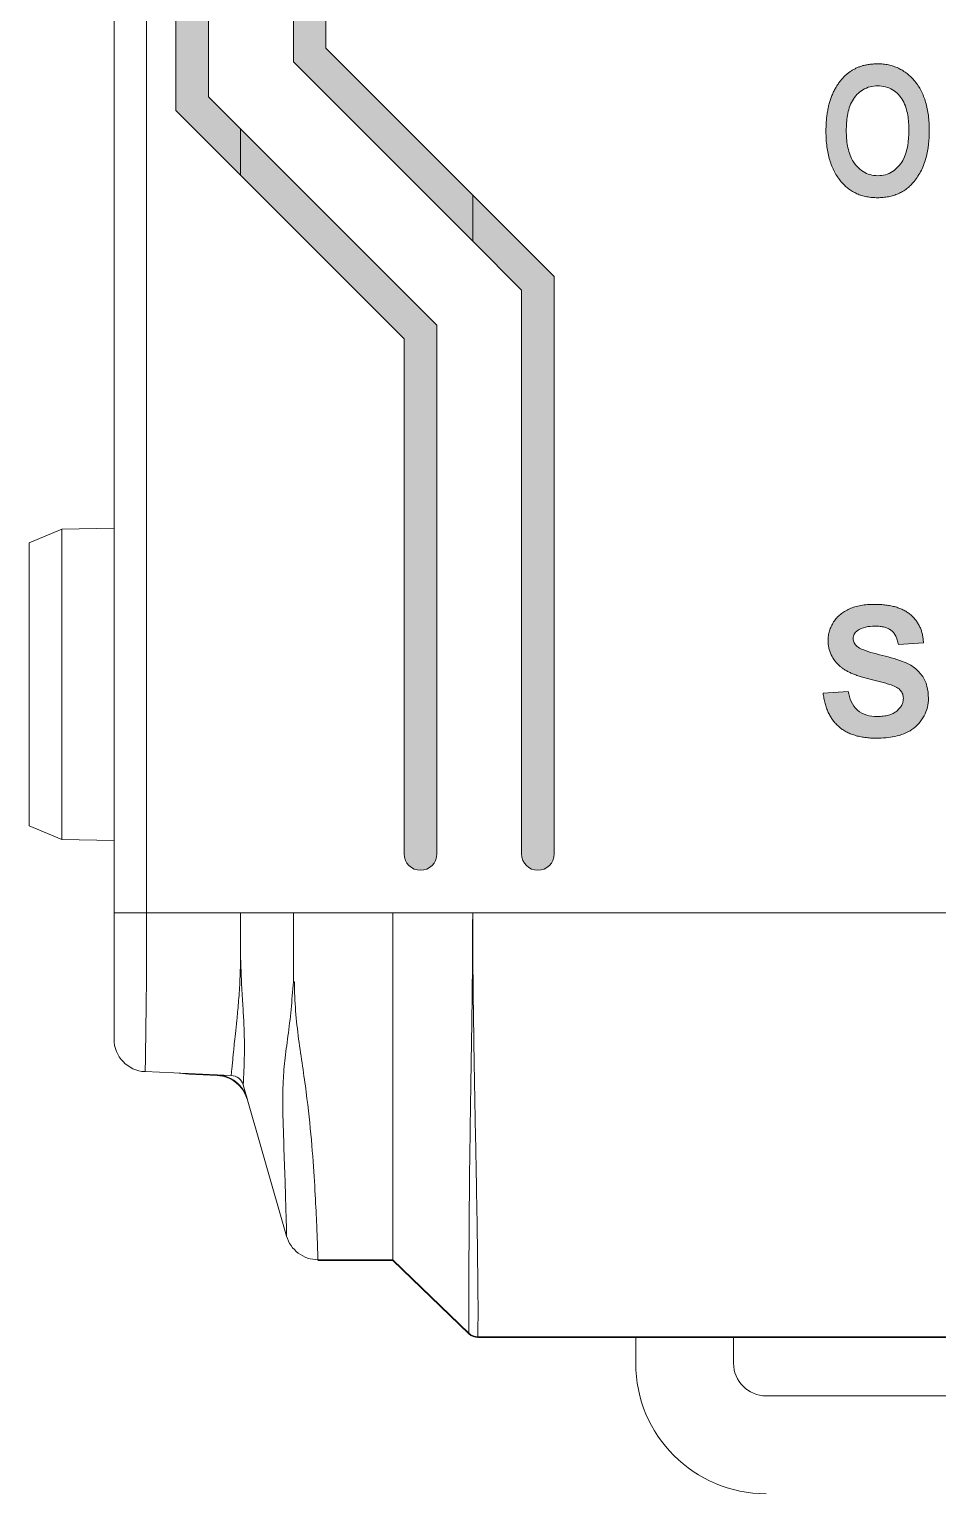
# Model space of a CAD drawing. Extents: x 222 to 1672, y 144 to 807.
# Drawn here: x 921.63 to 935.56, y 371.67 to 394.12 of the extents above; entities that cross this region are included whole.
import ezdxf

# ---------------------------------------------------------------- set-up
doc = ezdxf.new("R2010")
doc.units = 0
doc.header["$LTSCALE"] = 2
doc.header["$MEASUREMENT"] = 0
doc.layers.get('0').update_dxf_attribs({"linetype": 'CONTINUOUS'})
doc.layers.add('DIM', color=7, linetype='CONTINUOUS')

msp = doc.modelspace()

# ---------------------------------------------------------------- hatches: boundary and pattern name
at = {"lineweight": 5}
h = msp.add_hatch(color=256, dxfattribs=at)
edge = h.paths.add_edge_path(flags=0)
edge.add_spline(control_points=[(935.03521, 383.8606), (935.03492, 383.85149), (935.03434, 383.83342), (935.02925, 383.80698), (935.02171, 383.78116), (935.01032, 383.75656), (934.99622, 383.73246), (934.97848, 383.70981), (934.95767, 383.68799), (934.93423, 383.66675), (934.90754, 383.64715), (934.87757, 383.63017), (934.84442, 383.61624), (934.80832, 383.60475), (934.76925, 383.59539), (934.72701, 383.58928), (934.6818, 383.58508), (934.65061, 383.58473), (934.63457, 383.58456)], knot_values=[0, 0, 0, 0, 0.050293, 0.09982147, 0.14840539, 0.19863332, 0.24928274, 0.3024474, 0.35728773, 0.41584407, 0.47712964, 0.53995252, 0.60577964, 0.6755935, 0.74919693, 0.82761613, 0.91137311, 1, 1, 1, 1], weights=[1, 1, 1, 1, 1, 1, 1, 1, 1, 1, 1, 1, 1, 1, 1, 1, 1, 1, 1], degree=3, periodic=0)
edge.add_spline(control_points=[(934.63457, 383.58456), (934.58004, 383.5857), (934.52534, 383.59047), (934.42149, 383.6206), (934.3719, 383.64602), (934.28982, 383.71815), (934.25884, 383.76419), (934.21332, 383.8632), (934.19927, 383.91555), (934.18906, 383.96917)], knot_values=[0, 0, 0, 0, 0.25, 0.25, 0.5, 0.5, 0.75, 0.75, 1, 1, 1, 1], weights=[1, 1, 1, 1, 1, 1, 1, 1, 1, 1], degree=3, periodic=0)
edge.add_line((934.18906, 383.96917), (933.80444, 383.94353))
edge.add_spline(control_points=[(933.80444, 383.94353), (933.8082, 383.91609), (933.81551, 383.86261), (933.83272, 383.7852), (933.8556, 383.71303), (933.88319, 383.6458), (933.91578, 383.5836), (933.95346, 383.52641), (933.9967, 383.47439), (934.04495, 383.42729), (934.09836, 383.38533), (934.15758, 383.34954), (934.22205, 383.31908), (934.29188, 383.29378), (934.36734, 383.27467), (934.44816, 383.26135), (934.53436, 383.25269), (934.59369, 383.25172), (934.62416, 383.25122)], knot_values=[0, 0, 0, 0, 0.06919921, 0.13486906, 0.19788658, 0.25819517, 0.31627081, 0.37310853, 0.42904737, 0.48498522, 0.54133577, 0.59840526, 0.65752553, 0.71928964, 0.78372656, 0.85176584, 0.92386628, 1, 1, 1, 1], weights=[1, 1, 1, 1, 1, 1, 1, 1, 1, 1, 1, 1, 1, 1, 1, 1, 1, 1, 1], degree=3, periodic=0)
edge.add_spline(control_points=[(934.62416, 383.25122), (934.71878, 383.25239), (934.81319, 383.25797), (934.99866, 383.29759), (935.08916, 383.32981), (935.24478, 383.43648), (935.30866, 383.50967), (935.37456, 383.63424), (935.39185, 383.67924), (935.41449, 383.77038), (935.41873, 383.81721), (935.41983, 383.8646)], knot_values=[0, 0, 0, 0, 0.25, 0.25, 0.5, 0.5, 0.75, 0.75, 0.875, 0.875, 1, 1, 1, 1], weights=[1, 1, 1, 1, 1, 1, 1, 1, 1, 1, 1, 1], degree=3, periodic=0)
edge.add_spline(control_points=[(935.41983, 383.8646), (935.41886, 383.92654), (935.41364, 383.98826), (935.38137, 384.10803), (935.35534, 384.16368), (935.28262, 384.26438), (935.23867, 384.30757), (935.13697, 384.37875), (935.08115, 384.40439), (934.90896, 384.4718), (934.78905, 384.50171), (934.60961, 384.54585), (934.54991, 384.56127), (934.43365, 384.59977), (934.37559, 384.61919), (934.32528, 384.65787)], knot_values=[0, 0, 0, 0, 0.125, 0.125, 0.25, 0.25, 0.375, 0.375, 0.5, 0.5, 0.75, 0.75, 0.875, 0.875, 1, 1, 1, 1], weights=[1, 1, 1, 1, 1, 1, 1, 1, 1, 1, 1, 1, 1, 1, 1, 1], degree=3, periodic=0)
edge.add_spline(control_points=[(934.32528, 384.65787), (934.31617, 384.66618), (934.29869, 384.68214), (934.27997, 384.71151), (934.2678, 384.74322), (934.2666, 384.76553), (934.26598, 384.77686)], knot_values=[0, 0, 0, 0, 0.2680492, 0.51473927, 0.75365485, 1, 1, 1, 1], weights=[1, 1, 1, 1, 1, 1, 1], degree=3, periodic=0)
edge.add_spline(control_points=[(934.26598, 384.77686), (934.26673, 384.78899), (934.26819, 384.81263), (934.28033, 384.84606), (934.30048, 384.87566), (934.31921, 384.89056), (934.32888, 384.89826)], knot_values=[0, 0, 0, 0, 0.25511467, 0.49749816, 0.74053569, 1, 1, 1, 1], weights=[1, 1, 1, 1, 1, 1, 1], degree=3, periodic=0)
edge.add_spline(control_points=[(934.32888, 384.89826), (934.36839, 384.9246), (934.41096, 384.94394), (934.50375, 384.96515), (934.55137, 384.9683), (934.59892, 384.96917)], knot_values=[0, 0, 0, 0, 0.5, 0.5, 1, 1, 1, 1], weights=[1, 1, 1, 1, 1, 1], degree=3, periodic=0)
edge.add_spline(control_points=[(934.59892, 384.96917), (934.61241, 384.96888), (934.63848, 384.96831), (934.67639, 384.96574), (934.7117, 384.96043), (934.74455, 384.95337), (934.77472, 384.94417), (934.80236, 384.93301), (934.82705, 384.91931), (934.84975, 384.90394), (934.86979, 384.88572), (934.8879, 384.86505), (934.90458, 384.84194), (934.91919, 384.81614), (934.93177, 384.7875), (934.94234, 384.75634), (934.95175, 384.72269), (934.95607, 384.69918), (934.95829, 384.68712)], knot_values=[0, 0, 0, 0, 0.07918714, 0.15305754, 0.22277032, 0.28856256, 0.35004068, 0.4076722, 0.46308713, 0.51547696, 0.568194, 0.62149613, 0.67652179, 0.73513601, 0.79513275, 0.85981885, 0.92807151, 1, 1, 1, 1], weights=[1, 1, 1, 1, 1, 1, 1, 1, 1, 1, 1, 1, 1, 1, 1, 1, 1, 1, 1], degree=3, periodic=0)
edge.add_line((934.95829, 384.68712), (935.34291, 384.71276))
edge.add_spline(control_points=[(935.34291, 384.71276), (935.34156, 384.73457), (935.33892, 384.77734), (935.32839, 384.83975), (935.31246, 384.89887), (935.29078, 384.95454), (935.26317, 385.00669), (935.23032, 385.05561), (935.192, 385.10124), (935.14807, 385.14302), (935.09877, 385.18092), (935.04324, 385.21349), (934.98215, 385.24093), (934.91558, 385.26396), (934.84324, 385.28139), (934.76511, 385.29353), (934.68147, 385.30134), (934.62377, 385.30211), (934.59411, 385.30251)], knot_values=[0, 0, 0, 0, 0.06098029, 0.11959172, 0.17640544, 0.2316693, 0.28605161, 0.34087077, 0.39592535, 0.45210891, 0.50984053, 0.56919352, 0.6314457, 0.69654702, 0.76565049, 0.83891638, 0.91717975, 1, 1, 1, 1], weights=[1, 1, 1, 1, 1, 1, 1, 1, 1, 1, 1, 1, 1, 1, 1, 1, 1, 1, 1], degree=3, periodic=0)
edge.add_spline(control_points=[(934.59411, 385.30251), (934.55788, 385.30169), (934.48798, 385.30011), (934.38716, 385.28726), (934.29456, 385.26588), (934.22339, 385.24051), (934.17097, 385.21618), (934.13475, 385.19564), (934.10045, 385.17385), (934.06905, 385.1493), (934.03934, 385.12363), (934.01241, 385.09533), (933.9879, 385.06509), (933.95828, 385.02288), (933.92788, 384.96702), (933.90099, 384.8969), (933.88425, 384.82426), (933.88233, 384.77481), (933.88137, 384.75002)], knot_values=[0, 0, 0, 0, 0.10729509, 0.20700126, 0.30046269, 0.38830485, 0.43024747, 0.4715149, 0.51156605, 0.5504957, 0.5894595, 0.62779162, 0.66603585, 0.70466687, 0.78043998, 0.85368957, 0.92663407, 1, 1, 1, 1], weights=[1, 1, 1, 1, 1, 1, 1, 1, 1, 1, 1, 1, 1, 1, 1, 1, 1, 1, 1], degree=3, periodic=0)
edge.add_spline(control_points=[(933.88137, 384.75002), (933.88231, 384.71208), (933.88493, 384.67439), (933.90083, 384.60067), (933.91276, 384.56409), (933.94474, 384.49604), (933.96451, 384.46403), (934.01124, 384.40388), (934.03834, 384.37734), (934.06606, 384.35138)], knot_values=[0, 0, 0, 0, 0.25, 0.25, 0.5, 0.5, 0.75, 0.75, 1, 1, 1, 1], weights=[1, 1, 1, 1, 1, 1, 1, 1, 1, 1], degree=3, periodic=0)
edge.add_spline(control_points=[(934.06606, 384.35138), (934.07791, 384.34167), (934.1026, 384.32143), (934.14495, 384.29431), (934.19301, 384.26797), (934.24719, 384.24275), (934.30769, 384.21927), (934.37406, 384.1967), (934.44631, 384.17428), (934.49695, 384.16163), (934.52319, 384.15507)], knot_values=[0, 0, 0, 0, 0.09154166, 0.19076828, 0.30013236, 0.41909822, 0.54781421, 0.68797134, 0.83827152, 1, 1, 1, 1], weights=[1, 1, 1, 1, 1, 1, 1, 1, 1, 1, 1], degree=3, periodic=0)
edge.add_spline(control_points=[(934.52319, 384.15507), (934.55032, 384.14818), (934.57746, 384.14137), (934.60464, 384.1347), (934.63181, 384.12803), (934.65886, 384.12082), (934.68594, 384.1138), (934.71306, 384.10676), (934.74023, 384.09991), (934.76717, 384.09223), (934.79412, 384.08454), (934.82114, 384.07703), (934.84771, 384.06813)], knot_values=[0, 0, 0, 0, 0.00008395, 0.00008395, 0.00008395, 0.00016791, 0.00016791, 0.00016791, 0.00025196, 0.00025196, 0.00025196, 0.00033603, 0.00033603, 0.00033603, 0.00033603], weights=[1, 1, 1, 1, 1, 1, 1, 1, 1, 1, 1, 1, 1], degree=3, periodic=0)
edge.add_spline(control_points=[(934.84771, 384.06813), (934.86387, 384.06203), (934.89422, 384.05056), (934.93496, 384.02986), (934.96807, 384.00746), (934.99388, 383.98292), (935.01281, 383.95585), (935.02568, 383.92624), (935.03414, 383.89432), (935.03485, 383.87201), (935.03521, 383.8606)], knot_values=[0, 0, 0, 0, 0.17151583, 0.32227126, 0.45295232, 0.56745012, 0.67421126, 0.77877228, 0.88691834, 1, 1, 1, 1], weights=[1, 1, 1, 1, 1, 1, 1, 1, 1, 1, 1], degree=3, periodic=0)
at = {"layer": 'DIM', "lineweight": 5}
for points in [[(926.18036, 393.826), (926.18036, 463.32772), (928.43036, 465.57772), (928.43036, 466.28483), (925.68036, 463.53483), (925.68036, 393.61889), (928.43036, 390.86889), (928.43036, 391.576)], [(924.38036, 393.08042), (924.38036, 464.07331), (924.87225, 464.56521), (924.87225, 465.27231), (923.88036, 464.28042), (923.88036, 392.87331), (924.87225, 391.88141), (924.87225, 392.58852)]]:
    msp.add_hatch(color=256, dxfattribs=at).paths.add_polyline_path(points, flags=0)
h = msp.add_hatch(color=256, dxfattribs=at)
edge = h.paths.add_edge_path(flags=0)
edge.add_spline(control_points=[(935.4325, 392.5605), (935.432, 392.60044), (935.43103, 392.67802), (935.41998, 392.79078), (935.40353, 392.89673), (935.37901, 392.99547), (935.34846, 393.08754), (935.31013, 393.17211), (935.26547, 393.2501), (935.21337, 393.32008), (935.15629, 393.38269), (935.09461, 393.4371), (935.0289, 393.4833), (934.95914, 393.52136), (934.88514, 393.5508), (934.80704, 393.5713), (934.72501, 393.58438), (934.66889, 393.58577), (934.64029, 393.58647)], knot_values=[0, 0, 0, 0, 0.16413341, 0.31887244, 0.46535382, 0.60456446, 0.73665105, 0.86360149, 0.98570802, 1.10540048, 1.22153028, 1.33344552, 1.44284486, 1.55110726, 1.65944821, 1.76940037, 1.8825143, 2, 2, 2, 2], weights=[1, 1, 1, 1, 1, 1, 1, 1, 1, 1, 1, 1, 1, 1, 1, 1, 1, 1, 1], degree=3, periodic=0)
edge.add_spline(control_points=[(934.64029, 393.58647), (934.62053, 393.5862), (934.58161, 393.58565), (934.52437, 393.58031), (934.46937, 393.57128), (934.41653, 393.55929), (934.36602, 393.54346), (934.31797, 393.52377), (934.27186, 393.50107), (934.22795, 393.47468), (934.18635, 393.44443), (934.14704, 393.4106), (934.10931, 393.37356), (934.07419, 393.33225), (934.0403, 393.2878), (934.00936, 393.23912), (933.9793, 393.18759), (933.95243, 393.13183), (933.92724, 393.07263), (933.90662, 393.00905), (933.88797, 392.94201), (933.8738, 392.87072), (933.86179, 392.79576), (933.85396, 392.71675), (933.84895, 392.63389), (933.84838, 392.57728), (933.84808, 392.54832)], knot_values=[0, 0, 0, 0, 0.08035255, 0.15825319, 0.23350365, 0.30690328, 0.37841689, 0.44850048, 0.5178831, 0.58723082, 0.65655889, 0.72679347, 0.7979847, 0.87132245, 0.94713391, 1.02511223, 1.10570173, 1.1896033, 1.27665455, 1.36712093, 1.46121165, 1.55950454, 1.66252583, 1.76982127, 1.88224659, 2, 2, 2, 2], weights=[1, 1, 1, 1, 1, 1, 1, 1, 1, 1, 1, 1, 1, 1, 1, 1, 1, 1, 1, 1, 1, 1, 1, 1, 1, 1, 1], degree=3, periodic=0)
edge.add_spline(control_points=[(933.84808, 392.54832), (933.84875, 392.50866), (933.85004, 392.43134), (933.86118, 392.31862), (933.87923, 392.21235), (933.90463, 392.11262), (933.93765, 392.01942), (933.97777, 391.93275), (934.02524, 391.85224), (934.06305, 391.80376), (934.08185, 391.77966)], knot_values=[0, 0, 0, 0, 0.2902097, 0.56574209, 0.82794709, 1.07839024, 1.31793375, 1.55047019, 1.77645499, 2, 2, 2, 2], weights=[1, 1, 1, 1, 1, 1, 1, 1, 1, 1, 1], degree=3, periodic=0)
edge.add_spline(control_points=[(934.08185, 391.77966), (934.09923, 391.75996), (934.13352, 391.7211), (934.1929, 391.67166), (934.25595, 391.62899), (934.32395, 391.59425), (934.39671, 391.56732), (934.47423, 391.5486), (934.55629, 391.53625), (934.61265, 391.53511), (934.64151, 391.53453)], knot_values=[0, 0, 0, 0, 0.24894178, 0.491279, 0.73095165, 0.97041785, 1.2141796, 1.46549759, 1.72625883, 2, 2, 2, 2], weights=[1, 1, 1, 1, 1, 1, 1, 1, 1, 1, 1], degree=3, periodic=0)
edge.add_spline(control_points=[(934.64151, 391.53453), (934.67009, 391.53535), (934.72599, 391.53695), (934.80769, 391.5483), (934.88462, 391.5679), (934.95726, 391.59462), (935.02501, 391.62988), (935.08823, 391.67272), (935.14695, 391.72331), (935.18131, 391.76232), (935.19873, 391.78209)], knot_values=[0, 0, 0, 0, 0.27166142, 0.53138012, 0.78216013, 1.02510132, 1.26553446, 1.50630444, 1.74972172, 2, 2, 2, 2], weights=[1, 1, 1, 1, 1, 1, 1, 1, 1, 1, 1], degree=3, periodic=0)
edge.add_spline(control_points=[(935.19873, 391.78209), (935.24174, 391.83711), (935.28091, 391.89447), (935.34129, 392.01726), (935.36503, 392.08171), (935.41938, 392.28286), (935.43021, 392.42185), (935.4325, 392.5605)], knot_values=[0, 0, 0, 0, 0.5, 0.5, 1, 1, 2, 2, 2, 2], weights=[1, 1, 1, 1, 1, 1, 1, 1], degree=3, periodic=0)
edge = h.paths.add_edge_path(flags=0)
edge.add_spline(control_points=[(935.12081, 392.56862), (935.11903, 392.40992), (935.10521, 392.24731), (934.98912, 392.03765), (934.93389, 391.97793), (934.83454, 391.91431), (934.79773, 391.8978), (934.72143, 391.87679), (934.68203, 391.87359), (934.64232, 391.87219)], knot_values=[0, 0, 0, 0, 1, 1, 1.5, 1.5, 1.75, 1.75, 2, 2, 2, 2], weights=[1, 1, 1, 1, 1, 1, 1, 1, 1, 1], degree=3, periodic=0)
edge.add_spline(control_points=[(934.64232, 391.87219), (934.60243, 391.87348), (934.56243, 391.87757), (934.48681, 391.89861), (934.45034, 391.9149), (934.35, 391.97896), (934.29553, 392.03912), (934.21641, 392.1754), (934.19331, 392.2525), (934.16472, 392.40513), (934.1607, 392.48317), (934.15977, 392.56172)], knot_values=[0, 0, 0, 0, 0.25, 0.25, 0.5, 0.5, 1, 1, 1.5, 1.5, 2, 2, 2, 2], weights=[1, 1, 1, 1, 1, 1, 1, 1, 1, 1, 1, 1], degree=3, periodic=0)
edge.add_spline(control_points=[(934.15977, 392.56172), (934.16066, 392.64072), (934.16479, 392.71932), (934.19193, 392.87424), (934.21423, 392.95145), (934.29187, 393.08976), (934.34883, 393.14937), (934.44963, 393.20972), (934.48686, 393.22504), (934.56339, 393.24427), (934.60262, 393.24799), (934.64232, 393.24881)], knot_values=[0, 0, 0, 0, 0.5, 0.5, 1, 1, 1.5, 1.5, 1.75, 1.75, 2, 2, 2, 2], weights=[1, 1, 1, 1, 1, 1, 1, 1, 1, 1, 1, 1], degree=3, periodic=0)
edge.add_spline(control_points=[(934.64232, 393.24881), (934.72115, 393.24715), (934.80009, 393.23099), (934.93451, 393.14974), (934.9903, 393.09069), (935.0674, 392.95429), (935.08935, 392.87734), (935.11602, 392.72448), (935.11975, 392.64673), (935.12081, 392.56862)], knot_values=[0, 0, 0, 0, 0.5, 0.5, 1, 1, 1.5, 1.5, 2, 2, 2, 2], weights=[1, 1, 1, 1, 1, 1, 1, 1, 1, 1], degree=3, periodic=0)
h = msp.add_hatch(color=256, dxfattribs=at)
edge = h.paths.add_edge_path(flags=0)
edge.add_line((927.38036, 389.37331), (927.38036, 381.47686))
edge.add_arc((927.63036, 381.47686), 0.25, 180, 360)
edge.add_line((927.88036, 381.47686), (927.88036, 389.58042))
edge.add_line((927.88036, 389.58042), (924.87225, 392.58852))
edge.add_line((924.87225, 392.58852), (924.87225, 391.88141))
edge.add_line((924.87225, 391.88141), (927.38036, 389.37331))
h = msp.add_hatch(color=256, dxfattribs=at)
edge = h.paths.add_edge_path(flags=0)
edge.add_line((929.18036, 390.11889), (929.18036, 381.47686))
edge.add_arc((929.43036, 381.47686), 0.25, 180, 360)
edge.add_line((929.68036, 381.47686), (929.68036, 390.326))
edge.add_line((929.68036, 390.326), (928.43036, 391.576))
edge.add_line((928.43036, 391.576), (928.43036, 390.86889))
edge.add_line((928.43036, 390.86889), (929.18036, 390.11889))

# ---------------------------------------------------------------- linework, layer by layer
at = {"linetype": 'Continuous', "lineweight": 5}
for p, q in [((922.93036, 380.57686), (922.93036, 476.57686)), ((923.43036, 476.57686), (923.43036, 380.57686)), ((923.88036, 464.28042), (923.88036, 392.87331)), ((924.38036, 393.08041), (924.38036, 464.07331)), ((925.68036, 463.53483), (925.68036, 393.61889)), ((926.18036, 393.826), (926.18036, 463.32773)), ((928.43036, 391.576), (926.18036, 393.826)), ((925.68036, 393.61889), (928.43036, 390.86889)), ((924.87225, 392.58852), (924.38036, 393.08041)), ((923.88036, 392.87331), (924.87225, 391.88141)), ((927.88036, 389.58042), (924.87225, 392.58852)), ((924.87225, 391.88141), (924.87225, 392.58852)), ((924.87225, 391.88141), (927.38036, 389.37331)), ((929.68036, 390.326), (928.43036, 391.576)), ((928.43036, 391.576), (928.43036, 390.86889)), ((928.43036, 390.86889), (929.18036, 390.11889)), ((929.68036, 381.47686), (929.68036, 390.326)), ((929.18036, 390.11889), (929.18036, 381.47686)), ((927.88036, 381.47686), (927.88036, 389.58042)), ((927.38036, 389.37331), (927.38036, 381.47686)), ((922.13028, 386.45417), (921.63036, 386.24545)), ((922.93036, 386.46814), (922.13028, 386.45417)), ((922.13028, 386.45417), (922.13028, 381.69955)), ((921.63036, 381.90828), (921.63036, 386.24545)), ((921.63036, 381.90828), (922.13028, 381.69955)), ((922.13028, 381.69955), (922.93036, 381.68559)), ((923.43036, 380.57686), (922.93036, 380.57686)), ((923.43036, 380.57686), (924.87225, 380.57686)), ((925.68036, 380.57686), (924.87225, 380.57686)), ((927.20658, 380.57686), (925.68036, 380.57686)), ((928.43036, 380.57686), (927.20658, 380.57686)), ((944.43036, 380.57686), (928.43036, 380.57686)), ((924.86886, 379.87629), (924.87225, 379.87627)), ((925.68036, 379.51797), (925.69599, 379.51788)), ((924.72841, 378.08312), (923.40855, 378.14075)), ((923.92773, 378.11808), (924.07801, 378.10199)), ((924.07801, 378.10199), (924.51265, 378.08302)), ((925.5765, 375.62084), (924.91194, 377.93844)), ((927.20658, 375.25866), (926.05713, 375.25866)), ((928.37223, 374.13299), (927.20658, 375.25866)), ((926.05713, 375.24913), (927.20658, 375.24913)), ((927.20658, 375.24913), (928.37223, 374.12347)), ((944.34955, 374.07686), (928.51116, 374.07686)), ((928.51116, 374.06733), (931.93036, 374.06733)), ((930.93036, 374.06733), (930.93036, 373.67256)), ((931.93036, 374.06733), (931.93036, 374.07686)), ((931.93036, 374.06733), (940.93036, 374.06733)), ((932.43036, 373.67256), (932.43036, 374.06733)), ((939.93036, 373.17256), (932.93036, 373.17256))]:
    msp.add_line(p, q, dxfattribs=at)
at = {"lineweight": 5}
for p, q in [((935.34291, 384.71276), (934.95829, 384.68712)), ((933.80444, 383.94353), (934.18906, 383.96917))]:
    msp.add_line(p, q, dxfattribs=at)
at = {"linetype": 'Continuous', "lineweight": 5}
for centre, radius, start, end in [((927.63036, 381.47686), 0.25, 180, 0), ((929.43036, 381.47686), 0.25, 180, 0), ((923.43036, 378.64027), 0.5, 180, 267.5), ((924.49084, 377.58349), 0.5, 16, 87.5), ((928.51116, 374.26733), 0.2, 226, 270), ((932.93036, 373.67257), 2, 180, 270), ((932.93036, 373.67257), 0.5, 180, 270)]:
    msp.add_arc(centre, radius, start, end, dxfattribs=at)
for points, knots in [([(933.84808, 392.54832), (933.84838, 392.57728), (933.84895, 392.63389), (933.85396, 392.71675), (933.86179, 392.79576), (933.8738, 392.87072), (933.88797, 392.94201), (933.90662, 393.00905), (933.92724, 393.07263), (933.95243, 393.13183), (933.9793, 393.18759), (934.00936, 393.23912), (934.0403, 393.2878), (934.07419, 393.33225), (934.10931, 393.37356), (934.14704, 393.4106), (934.18635, 393.44443), (934.22795, 393.47468), (934.27186, 393.50107), (934.31797, 393.52377), (934.36602, 393.54346), (934.41653, 393.55929), (934.46937, 393.57128), (934.52437, 393.58031), (934.58161, 393.58565), (934.62053, 393.5862), (934.64029, 393.58647)], [0, 0, 0, 0, 0.05887671, 0.11508936, 0.16873709, 0.22024773, 0.26939418, 0.31643954, 0.36167273, 0.40519835, 0.44714913, 0.48744389, 0.52643304, 0.56433878, 0.60100765, 0.63660326, 0.67172056, 0.70638459, 0.74105845, 0.77574976, 0.81079156, 0.84654836, 0.88324817, 0.9208734, 0.95982373, 1, 1, 1, 1]), ([(934.64029, 393.58647), (934.66889, 393.58577), (934.72501, 393.58438), (934.80704, 393.5713), (934.88514, 393.5508), (934.95914, 393.52136), (935.0289, 393.4833), (935.09461, 393.4371), (935.15629, 393.38269), (935.21337, 393.32008), (935.26547, 393.2501), (935.31013, 393.17211), (935.34846, 393.08754), (935.37901, 392.99547), (935.40353, 392.89673), (935.41998, 392.79078), (935.43103, 392.67802), (935.432, 392.60044), (935.4325, 392.5605)], [0, 0, 0, 0, 0.05874285, 0.11529982, 0.17027589, 0.22444637, 0.27857757, 0.33327724, 0.38923486, 0.44729976, 0.50714599, 0.56819925, 0.63167447, 0.69771777, 0.76732309, 0.84056378, 0.91793329, 1, 1, 1, 1]), ([(934.64232, 393.24881), (934.60262, 393.24799), (934.56339, 393.24427), (934.48686, 393.22504), (934.44963, 393.20972), (934.34883, 393.14937), (934.29187, 393.08976), (934.21423, 392.95145), (934.19193, 392.87424), (934.16479, 392.71932), (934.16066, 392.64072), (934.15977, 392.56172)], [0, 0, 0, 0, 0.125, 0.125, 0.25, 0.25, 0.5, 0.5, 0.75, 0.75, 1, 1, 1, 1]), ([(935.12081, 392.56862), (935.11975, 392.64673), (935.11602, 392.72448), (935.08935, 392.87734), (935.0674, 392.95429), (934.9903, 393.09069), (934.93451, 393.14974), (934.80009, 393.23099), (934.72115, 393.24715), (934.64232, 393.24881)], [0, 0, 0, 0, 0.25, 0.25, 0.5, 0.5, 0.75, 0.75, 1, 1, 1, 1]), ([(934.08185, 391.77966), (934.06305, 391.80376), (934.02524, 391.85224), (933.97777, 391.93275), (933.93765, 392.01942), (933.90463, 392.11262), (933.87923, 392.21235), (933.86118, 392.31862), (933.85004, 392.43134), (933.84875, 392.50866), (933.84808, 392.54832)], [0, 0, 0, 0, 0.11177251, 0.2247649, 0.34103312, 0.46080488, 0.58602645, 0.71712896, 0.85489515, 1, 1, 1, 1]), ([(934.15977, 392.56172), (934.1607, 392.48317), (934.16472, 392.40513), (934.19331, 392.2525), (934.21641, 392.1754), (934.29553, 392.03912), (934.35, 391.97896), (934.45034, 391.9149), (934.48681, 391.89861), (934.56243, 391.87757), (934.60243, 391.87348), (934.64232, 391.87219)], [0, 0, 0, 0, 0.25, 0.25, 0.5, 0.5, 0.75, 0.75, 0.875, 0.875, 1, 1, 1, 1]), ([(934.64232, 391.87219), (934.68203, 391.87359), (934.72143, 391.87679), (934.79773, 391.8978), (934.83454, 391.91431), (934.93389, 391.97793), (934.98912, 392.03765), (935.10521, 392.24731), (935.11903, 392.40992), (935.12081, 392.56862)], [0, 0, 0, 0, 0.125, 0.125, 0.25, 0.25, 0.5, 0.5, 1, 1, 1, 1]), ([(935.4325, 392.5605), (935.43021, 392.42185), (935.41938, 392.28286), (935.36503, 392.08171), (935.34129, 392.01726), (935.28091, 391.89447), (935.24174, 391.83711), (935.19873, 391.78209)], [0, 0, 0, 0, 0.5, 0.5, 0.75, 0.75, 1, 1, 1, 1]), ([(934.64151, 391.53453), (934.61265, 391.53511), (934.55629, 391.53625), (934.47423, 391.5486), (934.39671, 391.56732), (934.32395, 391.59425), (934.25595, 391.62899), (934.1929, 391.67166), (934.13352, 391.7211), (934.09923, 391.75996), (934.08185, 391.77966)], [0, 0, 0, 0, 0.13687058, 0.2672512, 0.3929102, 0.51479108, 0.63452417, 0.7543605, 0.87552911, 1, 1, 1, 1]), ([(935.19873, 391.78209), (935.18131, 391.76232), (935.14695, 391.72331), (935.08823, 391.67272), (935.02501, 391.62988), (934.95726, 391.59462), (934.88462, 391.5679), (934.80769, 391.5483), (934.72599, 391.53695), (934.67009, 391.53535), (934.64151, 391.53453)], [0, 0, 0, 0, 0.12513914, 0.24684778, 0.36723277, 0.48744934, 0.60891993, 0.73430994, 0.86416929, 1, 1, 1, 1]), ([(922.93036, 378.64027), (922.93036, 378.64027), (922.93036, 378.64995), (922.93036, 378.70481), (922.93036, 378.74859), (922.93036, 378.87479), (922.93036, 378.92731), (922.93036, 379.03528), (922.93036, 379.07613), (922.93036, 379.17291), (922.93036, 379.22924), (922.93036, 379.36377), (922.93036, 379.44393), (922.93036, 379.63166), (922.93036, 379.74142), (922.93036, 379.97052), (922.93036, 380.09073), (922.93036, 380.33309), (922.93036, 380.45484), (922.93036, 380.57686)], [0, 0, 0, 0, 0.25, 0.25, 0.5, 0.5, 0.625, 0.625, 0.6875, 0.6875, 0.75, 0.75, 0.8125, 0.8125, 0.875, 0.875, 0.9375, 0.9375, 1, 1, 1, 1]), ([(923.43036, 380.57686), (923.43036, 380.30051), (923.43011, 380.02005), (923.42812, 379.62603), (923.42715, 379.49731), (923.42483, 379.26314), (923.42351, 379.15707), (923.41971, 378.87431), (923.41763, 378.73975), (923.41455, 378.53237), (923.41344, 378.45813), (923.41079, 378.28225), (923.4099, 378.22489), (923.40875, 378.15285), (923.40855, 378.14075), (923.40855, 378.14075)], [0, 0, 0, 0, 0.125, 0.125, 0.1875, 0.1875, 0.25, 0.25, 0.375, 0.375, 0.5, 0.5, 0.75, 0.75, 1, 1, 1, 1]), ([(924.87225, 379.87627), (924.87225, 379.9702), (924.87225, 380.20299), (924.87225, 380.43813), (924.87225, 380.57686)], [0.894127815, 0.894127815, 0.894127815, 0.894127815, 0.9375, 1, 1, 1, 1]), ([(928.37223, 374.13299), (928.37222, 374.13388), (928.37221, 374.13564), (928.37211, 374.15077), (928.37193, 374.1762), (928.37178, 374.21354), (928.37124, 374.25799), (928.37188, 374.32832), (928.37275, 374.45787), (928.37226, 374.74217), (928.37296, 375.26423), (928.37729, 376.04963), (928.38892, 377.09526), (928.40435, 378.06861), (928.41762, 378.90033), (928.42467, 379.4734), (928.42936, 380.02277), (928.43003, 380.39668), (928.43036, 380.57686)], [0, 0, 0, 0, 0.02952148, 0.05904511, 0.08855028, 0.11802791, 0.14748184, 0.16649539, 0.22088304, 0.29391325, 0.39285928, 0.51131467, 0.61775545, 0.76241678, 0.82713473, 0.88249141, 0.94337408, 1, 1, 1, 1]), ([(928.43036, 380.57686), (928.43051, 380.45945), (928.43081, 380.21721), (928.43312, 379.84353), (928.43707, 379.41346), (928.44366, 378.90225), (928.45557, 378.13162), (928.47399, 377.15205), (928.49129, 376.24078), (928.50201, 375.59036), (928.50725, 375.11575), (928.51037, 374.76299), (928.51329, 374.53405), (928.51208, 374.33014), (928.51164, 374.22209), (928.5113, 374.16056), (928.51126, 374.1415), (928.51121, 374.1195), (928.51118, 374.09802), (928.51116, 374.0805), (928.51116, 374.07815), (928.51116, 374.07686)], [0, 0, 0, 0, 0.03665758, 0.07563307, 0.11672255, 0.17117676, 0.23597611, 0.36011116, 0.4861572, 0.54883192, 0.61370832, 0.69629979, 0.74184824, 0.77558872, 0.87075785, 0.87946032, 0.89286953, 0.91122511, 0.93486854, 0.96426016, 1, 1, 1, 1]), ([(924.72841, 378.08312), (924.72841, 378.08312), (924.72919, 378.09345), (924.7344, 378.15102), (924.7383, 378.19698), (924.75053, 378.32434), (924.75552, 378.37668), (924.76604, 378.48155), (924.77016, 378.52097), (924.77996, 378.61263), (924.78548, 378.66505), (924.79811, 378.78468), (924.80533, 378.85215), (924.82132, 379.00853), (924.83051, 379.0971), (924.84653, 379.29221), (924.85308, 379.4009), (924.86599, 379.63074), (924.86835, 379.7524), (924.86886, 379.87629)], [0, 0, 0, 0, 0.25, 0.25, 0.5, 0.5, 0.625, 0.625, 0.6875, 0.6875, 0.75, 0.75, 0.8125, 0.8125, 0.875, 0.875, 0.9375, 0.9375, 1, 1, 1, 1]), ([(924.87225, 379.87627), (924.87565, 379.75175), (924.88073, 379.62979), (924.88964, 379.39756), (924.89779, 379.28681), (924.91063, 379.08355), (924.91594, 378.98916), (924.92424, 378.81895), (924.92682, 378.74371), (924.92983, 378.60892), (924.93027, 378.54903), (924.92975, 378.44377), (924.929, 378.39829), (924.92663, 378.27719), (924.92455, 378.21656), (924.91869, 378.06923), (924.91599, 378.01606), (924.9125, 377.95011), (924.91194, 377.93844), (924.91194, 377.93844)], [0, 0, 0, 0, 0.0625, 0.0625, 0.125, 0.125, 0.1875, 0.1875, 0.25, 0.25, 0.3125, 0.3125, 0.375, 0.375, 0.5, 0.5, 0.75, 0.75, 1, 1, 1, 1]), ([(925.5765, 375.62084), (925.5765, 375.62084), (925.57597, 375.64605), (925.57373, 375.74387), (925.57198, 375.81619), (925.56684, 376.00645), (925.56351, 376.12559), (925.55506, 376.40179), (925.54985, 376.5592), (925.53772, 376.90957), (925.53054, 377.10345), (925.51949, 377.51319), (925.51459, 377.72942), (925.52751, 378.07063), (925.53592, 378.18784), (925.56229, 378.43063), (925.58007, 378.55594), (925.61516, 378.8181), (925.63199, 378.95448), (925.65879, 379.23292), (925.66796, 379.37553), (925.68036, 379.51802)], [0, 0, 0, 0, 0.125, 0.125, 0.25, 0.25, 0.375, 0.375, 0.5, 0.5, 0.625, 0.625, 0.75, 0.75, 0.8125, 0.8125, 0.875, 0.875, 0.9375, 0.9375, 1, 1, 1, 1]), ([(925.69599, 379.51788), (925.69519, 379.36752), (925.70366, 379.2186), (925.72681, 378.92544), (925.74297, 378.78173), (925.79884, 378.35837), (925.84363, 378.08482), (925.91094, 377.56891), (925.93628, 377.32515), (925.97653, 376.86699), (925.99157, 376.65212), (926.01517, 376.26896), (926.02387, 376.09829), (926.03771, 375.79924), (926.04285, 375.67091), (926.05055, 375.467), (926.05309, 375.3898), (926.05638, 375.28542), (926.05713, 375.25865), (926.05713, 375.25865)], [0, 0, 0, 0, 0.0625, 0.0625, 0.125, 0.125, 0.25, 0.25, 0.375, 0.375, 0.5, 0.5, 0.625, 0.625, 0.75, 0.75, 0.875, 0.875, 1, 1, 1, 1]), ([(924.97147, 377.73084), (924.94463, 377.82444), (924.88481, 377.91912), (924.71596, 378.05223), (924.60993, 378.0883), (924.51265, 378.09254)], [0, 0, 0, 0, 0.5, 0.5, 1, 1, 1, 1]), ([(924.72841, 378.08312), (924.76997, 378.08131), (924.81084, 378.06613), (924.87617, 378.01462), (924.90047, 377.97843), (924.91194, 377.93844)], [0, 0, 0, 0, 0.5, 0.5, 1, 1, 1, 1]), ([(927.20658, 375.25865), (927.20658, 375.25865), (927.20658, 375.37794), (927.20658, 375.81793), (927.20658, 376.33079), (927.20658, 376.94339), (927.20658, 377.50665), (927.20658, 377.91776)], [0, 0, 0, 0, 0.170475924, 0.340951848, 0.42618981, 0.511427772, 0.681903696, 0.681903696, 0.681903696, 0.681903696]), ([(925.5765, 375.62084), (925.60617, 375.51738), (925.67027, 375.42411), (925.84218, 375.29456), (925.94951, 375.25865), (926.05713, 375.25865)], [0, 0, 0, 0, 0.5, 0.5, 1, 1, 1, 1])]:
    msp.add_open_spline(points, degree=3, knots=knots, dxfattribs=at)
at = {"lineweight": 5}
for points, knots in [([(933.88137, 384.75002), (933.88233, 384.77481), (933.88425, 384.82426), (933.90099, 384.8969), (933.92788, 384.96702), (933.95828, 385.02288), (933.9879, 385.06509), (934.01241, 385.09533), (934.03934, 385.12363), (934.06905, 385.1493), (934.10045, 385.17385), (934.13475, 385.19564), (934.17097, 385.21618), (934.22339, 385.24051), (934.29456, 385.26588), (934.38716, 385.28726), (934.48798, 385.30011), (934.55788, 385.30169), (934.59411, 385.30251)], [0, 0, 0, 0, 0.07336593, 0.14631043, 0.21956002, 0.29533313, 0.33396415, 0.37220838, 0.4105405, 0.4495043, 0.48843395, 0.5284851, 0.56975253, 0.61169515, 0.69953731, 0.79299874, 0.89270491, 1, 1, 1, 1]), ([(934.59411, 385.30251), (934.62377, 385.30211), (934.68147, 385.30134), (934.76511, 385.29353), (934.84324, 385.28139), (934.91558, 385.26396), (934.98215, 385.24093), (935.04324, 385.21349), (935.09877, 385.18092), (935.14807, 385.14302), (935.192, 385.10124), (935.23032, 385.05561), (935.26317, 385.00669), (935.29078, 384.95454), (935.31246, 384.89887), (935.32839, 384.83975), (935.33892, 384.77734), (935.34156, 384.73457), (935.34291, 384.71276)], [0, 0, 0, 0, 0.08282025, 0.16108362, 0.23434951, 0.30345298, 0.3685543, 0.43080648, 0.49015947, 0.54789109, 0.60407465, 0.65912923, 0.71394839, 0.7683307, 0.82359456, 0.88040828, 0.93901971, 1, 1, 1, 1]), ([(934.59892, 384.96917), (934.55137, 384.9683), (934.50375, 384.96515), (934.41096, 384.94394), (934.36839, 384.9246), (934.32888, 384.89826)], [0, 0, 0, 0, 0.5, 0.5, 1, 1, 1, 1]), ([(934.95829, 384.68712), (934.95607, 384.69918), (934.95175, 384.72269), (934.94234, 384.75634), (934.93177, 384.7875), (934.91919, 384.81614), (934.90458, 384.84194), (934.8879, 384.86505), (934.86979, 384.88572), (934.84975, 384.90394), (934.82705, 384.91931), (934.80236, 384.93301), (934.77472, 384.94417), (934.74455, 384.95337), (934.7117, 384.96043), (934.67639, 384.96574), (934.63848, 384.96831), (934.61241, 384.96888), (934.59892, 384.96917)], [0, 0, 0, 0, 0.07192849, 0.14018115, 0.20486725, 0.26486399, 0.32347821, 0.37850387, 0.431806, 0.48452304, 0.53691287, 0.5923278, 0.64995932, 0.71143744, 0.77722968, 0.84694246, 0.92081286, 1, 1, 1, 1]), ([(934.06606, 384.35138), (934.03834, 384.37734), (934.01124, 384.40388), (933.96451, 384.46403), (933.94474, 384.49604), (933.91276, 384.56409), (933.90083, 384.60067), (933.88493, 384.67439), (933.88231, 384.71208), (933.88137, 384.75002)], [0, 0, 0, 0, 0.25, 0.25, 0.5, 0.5, 0.75, 0.75, 1, 1, 1, 1]), ([(934.32888, 384.89826), (934.31921, 384.89056), (934.30048, 384.87566), (934.28033, 384.84606), (934.26819, 384.81263), (934.26673, 384.78899), (934.26598, 384.77686)], [0, 0, 0, 0, 0.25946431, 0.50250184, 0.74488533, 1, 1, 1, 1]), ([(934.26598, 384.77686), (934.2666, 384.76553), (934.2678, 384.74322), (934.27997, 384.71151), (934.29869, 384.68214), (934.31617, 384.66618), (934.32528, 384.65787)], [0, 0, 0, 0, 0.24634515, 0.48526073, 0.7319508, 1, 1, 1, 1]), ([(934.32528, 384.65787), (934.37559, 384.61919), (934.43365, 384.59977), (934.54991, 384.56127), (934.60961, 384.54585), (934.78905, 384.50171), (934.90896, 384.4718), (935.08115, 384.40439), (935.13697, 384.37875), (935.23867, 384.30757), (935.28262, 384.26438), (935.35534, 384.16368), (935.38137, 384.10803), (935.41364, 383.98826), (935.41886, 383.92654), (935.41983, 383.8646)], [0, 0, 0, 0, 0.125, 0.125, 0.25, 0.25, 0.5, 0.5, 0.625, 0.625, 0.75, 0.75, 0.875, 0.875, 1, 1, 1, 1]), ([(934.52319, 384.15507), (934.49695, 384.16163), (934.44631, 384.17428), (934.37406, 384.1967), (934.30769, 384.21927), (934.24719, 384.24275), (934.19301, 384.26797), (934.14495, 384.29431), (934.1026, 384.32143), (934.07791, 384.34167), (934.06606, 384.35138)], [0, 0, 0, 0, 0.16172848, 0.31202866, 0.45218579, 0.58090178, 0.69986764, 0.80923172, 0.90845834, 1, 1, 1, 1]), ([(934.84771, 384.06813), (934.82114, 384.07703), (934.79412, 384.08454), (934.76717, 384.09223), (934.74023, 384.09991), (934.71306, 384.10676), (934.68594, 384.1138), (934.65886, 384.12082), (934.63181, 384.12803), (934.60464, 384.1347), (934.57746, 384.14137), (934.55032, 384.14818), (934.52319, 384.15507)], [0, 0, 0, 0, 0.000084072493, 0.000084072493, 0.000084072493, 0.000168121645, 0.000168121645, 0.000168121645, 0.000252076191, 0.000252076191, 0.000252076191, 0.00033602953, 0.00033602953, 0.00033602953, 0.00033602953]), ([(935.03521, 383.8606), (935.03485, 383.87201), (935.03414, 383.89432), (935.02568, 383.92624), (935.01281, 383.95585), (934.99388, 383.98292), (934.96807, 384.00746), (934.93496, 384.02986), (934.89422, 384.05056), (934.86387, 384.06203), (934.84771, 384.06813)], [0, 0, 0, 0, 0.11308166, 0.22122772, 0.32578874, 0.43254988, 0.54704768, 0.67772874, 0.82848417, 1, 1, 1, 1]), ([(934.62416, 383.25122), (934.59369, 383.25172), (934.53436, 383.25269), (934.44816, 383.26135), (934.36734, 383.27467), (934.29188, 383.29378), (934.22205, 383.31908), (934.15758, 383.34954), (934.09836, 383.38533), (934.04495, 383.42729), (933.9967, 383.47439), (933.95346, 383.52641), (933.91578, 383.5836), (933.88319, 383.6458), (933.8556, 383.71303), (933.83272, 383.7852), (933.81551, 383.86261), (933.8082, 383.91609), (933.80444, 383.94353)], [0, 0, 0, 0, 0.07613372, 0.14823416, 0.21627344, 0.28071036, 0.34247447, 0.40159474, 0.45866423, 0.51501478, 0.57095263, 0.62689147, 0.68372919, 0.74180483, 0.80211342, 0.86513094, 0.93080079, 1, 1, 1, 1]), ([(934.18906, 383.96917), (934.19927, 383.91555), (934.21332, 383.8632), (934.25884, 383.76419), (934.28982, 383.71815), (934.3719, 383.64602), (934.42149, 383.6206), (934.52534, 383.59047), (934.58004, 383.5857), (934.63457, 383.58456)], [0, 0, 0, 0, 0.25, 0.25, 0.5, 0.5, 0.75, 0.75, 1, 1, 1, 1]), ([(935.41983, 383.8646), (935.41873, 383.81721), (935.41449, 383.77038), (935.39185, 383.67924), (935.37456, 383.63424), (935.30866, 383.50967), (935.24478, 383.43648), (935.08916, 383.32981), (934.99866, 383.29759), (934.81319, 383.25797), (934.71878, 383.25239), (934.62416, 383.25122)], [0, 0, 0, 0, 0.125, 0.125, 0.25, 0.25, 0.5, 0.5, 0.75, 0.75, 1, 1, 1, 1]), ([(934.63457, 383.58456), (934.65061, 383.58473), (934.6818, 383.58508), (934.72701, 383.58928), (934.76925, 383.59539), (934.80832, 383.60475), (934.84442, 383.61624), (934.87757, 383.63017), (934.90754, 383.64715), (934.93423, 383.66675), (934.95767, 383.68799), (934.97848, 383.70981), (934.99622, 383.73246), (935.01032, 383.75656), (935.02171, 383.78116), (935.02925, 383.80698), (935.03434, 383.83342), (935.03492, 383.85149), (935.03521, 383.8606)], [0, 0, 0, 0, 0.08862689, 0.17238387, 0.25080307, 0.3244065, 0.39422036, 0.46004748, 0.52287036, 0.58415593, 0.64271227, 0.6975526, 0.75071726, 0.80136668, 0.85159461, 0.90017853, 0.949707, 1, 1, 1, 1])]:
    msp.add_open_spline(points, degree=3, knots=knots, dxfattribs=at)
at = {"linetype": 'Continuous', "lineweight": 5}
for points in [[(925.68036, 379.51797), (925.68036, 379.8662), (925.68036, 380.22152), (925.68036, 380.57686)], [(927.20658, 377.91776), (927.20658, 378.10953), (927.20658, 378.51343), (927.20658, 379.1705), (927.20658, 379.86439), (927.20658, 380.33951), (927.20658, 380.57686)], [(928.51116, 374.07686), (928.46121, 374.07686), (928.40816, 374.0983), (928.37223, 374.13299)]]:
    msp.add_open_spline(points, degree=3, dxfattribs=at)

doc.saveas('drawing.dxf')
